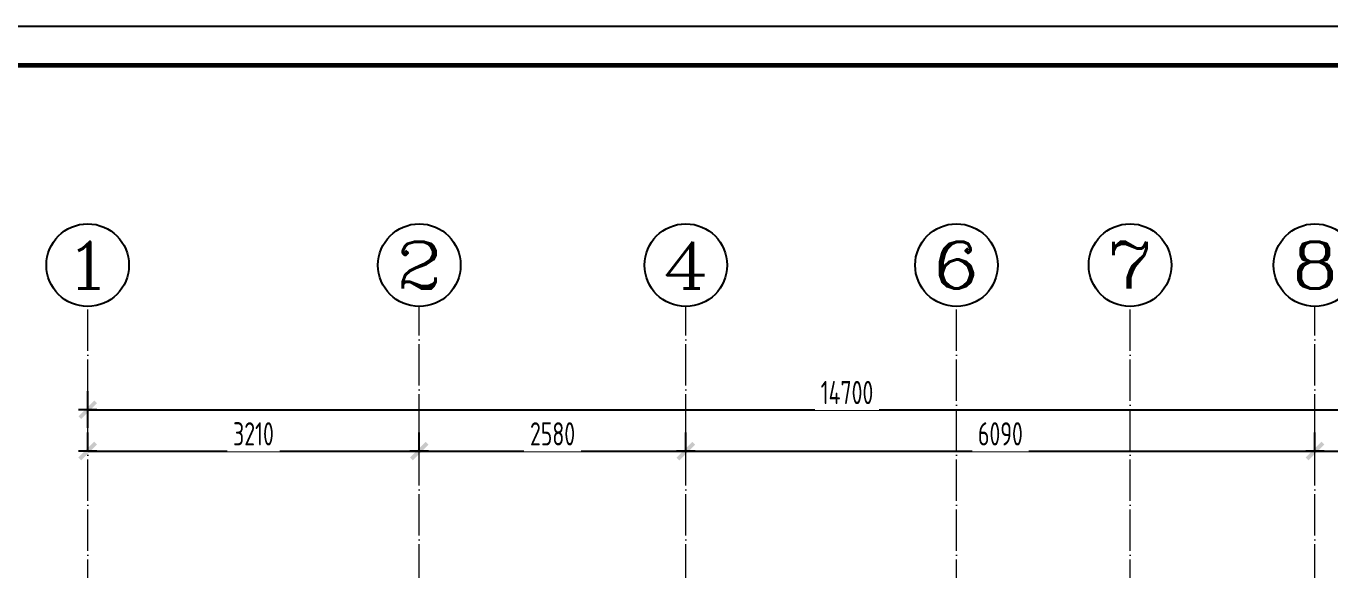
# Model space of a CAD drawing. Header units: inches. Extents: x 14 to 31798, y 9 to 22485.
# Drawn here: x 7013 to 19634, y 17221 to 22485 of the extents above; entities that cross this region are included whole.
import ezdxf
from ezdxf.enums import TextEntityAlignment as Align

# ---------------------------------------------------------------- set-up
doc = ezdxf.new("R2010")
doc.units = ezdxf.units.IN
doc.header["$MEASUREMENT"] = 0
doc.linetypes.add('DOTE', pattern=[2.42, 2, -0.2, 0.02, -0.2])
for name, color, linetype in [('15开关布置图-YJ', 2, 'Continuous'), ('AXIS', 1, 'Continuous'), ('AXIS_TEXT', 7, 'Continuous'), ('A图框', 7, 'Continuous'), ('D-ARCHI', 250, 'Continuous'), ('外标注', 50, 'Continuous')]:
    doc.layers.add(name, color=color, linetype=linetype)
doc.styles.add('_TCH_AXIS', font='COMPLEX', dxfattribs={"bigfont": 'GBCBIG'})
doc.styles.add('COMPLEX', font='COMPLEX')
doc.styles.add('HBA-DIMT', font='ARCHS.SHX', dxfattribs={"width": 0.8})
doc.dimstyles.new('HBA_40', dxfattribs={"dimscale": 50, "dimtxt": 2.5, "dimasz": 0.1, "dimexe": 2, "dimexo": 2.5, "dimgap": 0.6, "dimtad": 1, "dimdec": 0, "dimrnd": 5, "dimzin": 0, "dimtxsty": 'HBA-DIMT', "dimblk": 'HBA_DIMENSION_TICK', "dimblk1": 'HBA_DIMENSION_TICK', "dimblk2": 'HBA_DIMENSION_TICK', "dimcen": 0.125, "dimclrd": 44, "dimclre": 44, "dimclrt": 2, "dimadec": 0, "dimazin": 0, "dimtfac": 1, "dimtdec": 0, "dimtix": 1, "dimtmove": 1, "dimatfit": 3, "dimldrblk": 'HBA_Leader_Dot', "dimfxl": 0, "dimtvp": 1, "dimtfill": 1, "dimtolj": 1, "dimtzin": 0, "dimarcsym": 0})

# ---------------------------------------------------------------- blocks, each defined once
blk = doc.blocks.new('HBA_DIMENSION_TICK')
at = {"color": 0, "linetype": 'ByBlock'}
for p, q in [((-10, 0), (0, 0)), ((0, 0), (10, 0))]:
    blk.add_line(p, q, dxfattribs=at)
at = {"color": 50, "linetype": 'ByBlock'}
blk.add_solid([(-10, -7), (-7, -10), (7, 10), (10, 7)], dxfattribs=at)
blk = doc.blocks.new('*D81')
at = {"layer": 'Defpoints', "color": 0, "transparency": 16777216}
for p in [(10819, 18371), (7609, 18147), (10819, 18147)]:
    blk.add_point(p, dxfattribs=at)
at = {"layer": '外标注', "color": 44, "lineweight": -2, "transparency": 16777216}
for p, q in [((7609, 18371), (7609, 18551)), ((10819, 18371), (10819, 18551)), ((7618, 18371), (10810, 18371))]:
    blk.add_line(p, q, dxfattribs=at)
at = {"layer": '外标注', "color": 44, "lineweight": -2, "transparency": 16777216, "xscale": 9, "yscale": 9, "zscale": 9, "rotation": 180}
blk.add_blockref('HBA_DIMENSION_TICK', (7609, 18371), dxfattribs=at)
at = {"layer": '外标注', "color": 44, "lineweight": -2, "transparency": 16777216, "xscale": 9, "yscale": 9, "zscale": 9}
blk.add_blockref('HBA_DIMENSION_TICK', (10819, 18371), dxfattribs=at)
at = {"layer": '外标注', "color": 2, "transparency": 16777216, "insert": (9214, 18538), "char_height": 225, "attachment_point": 5, "style": 'HBA-DIMT', "bg_fill": 3, "box_fill_scale": 1.25, "bg_fill_color": 256, "bg_fill_true_color": 13158600, "bg_fill_transparency": 0}
blk.add_mtext('\\A1;3210', dxfattribs=at)
blk = doc.blocks.new('HBA_Leader_Dot')
at = {"color": 0, "linetype": 'ByBlock'}
blk.add_line((-5, 0), (-10, 0), dxfattribs=at)
at = {"color": 0, "linetype": 'ByBlock', "const_width": 5}
blk.add_lwpolyline([(-2.5, 0, 1), (2.5, 0, 1)], format="xyb", close=True, dxfattribs=at)
blk = doc.blocks.new('*D82')
at = {"layer": 'Defpoints', "color": 0, "transparency": 16777216}
for p in [(13399, 18371), (10819, 18147), (13399, 18147)]:
    blk.add_point(p, dxfattribs=at)
at = {"layer": '外标注', "color": 44, "lineweight": -2, "transparency": 16777216}
for p, q in [((10819, 18371), (10819, 18551)), ((13399, 18371), (13399, 18551)), ((10828, 18371), (13390, 18371))]:
    blk.add_line(p, q, dxfattribs=at)
at = {"layer": '外标注', "color": 44, "lineweight": -2, "transparency": 16777216, "xscale": 9, "yscale": 9, "zscale": 9, "rotation": 180}
blk.add_blockref('HBA_DIMENSION_TICK', (10819, 18371), dxfattribs=at)
at = {"layer": '外标注', "color": 44, "lineweight": -2, "transparency": 16777216, "xscale": 9, "yscale": 9, "zscale": 9}
blk.add_blockref('HBA_DIMENSION_TICK', (13399, 18371), dxfattribs=at)
at = {"layer": '外标注', "color": 2, "transparency": 16777216, "insert": (12109, 18538), "char_height": 225, "attachment_point": 5, "style": 'HBA-DIMT', "bg_fill": 3, "box_fill_scale": 1.25, "bg_fill_color": 256, "bg_fill_true_color": 13158600, "bg_fill_transparency": 0}
blk.add_mtext('\\A1;2580', dxfattribs=at)
blk = doc.blocks.new('*D83')
at = {"layer": 'Defpoints', "color": 0, "transparency": 16777216}
for p in [(19489, 18371), (13399, 18147), (19489, 18147)]:
    blk.add_point(p, dxfattribs=at)
at = {"layer": '外标注', "color": 44, "lineweight": -2, "transparency": 16777216}
for p, q in [((13399, 18371), (13399, 18551)), ((19489, 18371), (19489, 18551)), ((13408, 18371), (19480, 18371))]:
    blk.add_line(p, q, dxfattribs=at)
at = {"layer": '外标注', "color": 44, "lineweight": -2, "transparency": 16777216, "xscale": 9, "yscale": 9, "zscale": 9, "rotation": 180}
blk.add_blockref('HBA_DIMENSION_TICK', (13399, 18371), dxfattribs=at)
at = {"layer": '外标注', "color": 44, "lineweight": -2, "transparency": 16777216, "xscale": 9, "yscale": 9, "zscale": 9}
blk.add_blockref('HBA_DIMENSION_TICK', (19489, 18371), dxfattribs=at)
at = {"layer": '外标注', "color": 2, "transparency": 16777216, "insert": (16444, 18538), "char_height": 225, "attachment_point": 5, "style": 'HBA-DIMT', "bg_fill": 3, "box_fill_scale": 1.25, "bg_fill_color": 256, "bg_fill_true_color": 13158600, "bg_fill_transparency": 0}
blk.add_mtext('\\A1;6090', dxfattribs=at)
blk = doc.blocks.new('*D84')
at = {"layer": 'Defpoints', "color": 0, "transparency": 16777216}
for p in [(22309, 18371), (19489, 18147), (22309, 18147)]:
    blk.add_point(p, dxfattribs=at)
at = {"layer": '外标注', "color": 44, "lineweight": -2, "transparency": 16777216}
for p, q in [((19489, 18371), (19489, 18551)), ((22309, 18371), (22309, 18551)), ((19498, 18371), (22300, 18371))]:
    blk.add_line(p, q, dxfattribs=at)
at = {"layer": '外标注', "color": 44, "lineweight": -2, "transparency": 16777216, "xscale": 9, "yscale": 9, "zscale": 9, "rotation": 180}
blk.add_blockref('HBA_DIMENSION_TICK', (19489, 18371), dxfattribs=at)
at = {"layer": '外标注', "color": 44, "lineweight": -2, "transparency": 16777216, "xscale": 9, "yscale": 9, "zscale": 9}
blk.add_blockref('HBA_DIMENSION_TICK', (22309, 18371), dxfattribs=at)
at = {"layer": '外标注', "color": 2, "transparency": 16777216, "insert": (20899, 18538), "char_height": 225, "attachment_point": 5, "style": 'HBA-DIMT', "bg_fill": 3, "box_fill_scale": 1.25, "bg_fill_color": 256, "bg_fill_true_color": 13158600, "bg_fill_transparency": 0}
blk.add_mtext('\\A1;2820', dxfattribs=at)
blk = doc.blocks.new('*D85')
at = {"layer": 'Defpoints', "color": 0, "transparency": 16777216}
for p in [(22309, 18771), (7609, 18371), (22309, 18371)]:
    blk.add_point(p, dxfattribs=at)
at = {"layer": '外标注', "color": 44, "lineweight": -2, "transparency": 16777216}
for p, q in [((7609, 18596), (7609, 18951)), ((22309, 18596), (22309, 18951)), ((7618, 18771), (22300, 18771))]:
    blk.add_line(p, q, dxfattribs=at)
at = {"layer": '外标注', "color": 44, "lineweight": -2, "transparency": 16777216, "xscale": 9, "yscale": 9, "zscale": 9, "rotation": 180}
blk.add_blockref('HBA_DIMENSION_TICK', (7609, 18771), dxfattribs=at)
at = {"layer": '外标注', "color": 44, "lineweight": -2, "transparency": 16777216, "xscale": 9, "yscale": 9, "zscale": 9}
blk.add_blockref('HBA_DIMENSION_TICK', (22309, 18771), dxfattribs=at)
at = {"layer": '外标注', "color": 2, "transparency": 16777216, "insert": (14959, 18938), "char_height": 225, "attachment_point": 5, "style": 'HBA-DIMT', "bg_fill": 3, "box_fill_scale": 1.25, "bg_fill_color": 256, "bg_fill_true_color": 13158600, "bg_fill_transparency": 0}
blk.add_mtext('\\A1;14700', dxfattribs=at)
blk = doc.blocks.new('_AXISO')
blk.add_circle((0, 0), 0.5)
at = {"layer": 'AXIS_TEXT', "style": 'COMPLEX', "width": 1.041667}
blk.add_attdef('A', text='', height=0.56, dxfattribs=at).set_placement((-0.25, -0.28), (0.25, -0.28), align=Align.FIT)
blk = doc.blocks.new('gegeg')
at = {"layer": 'A图框'}
blk.add_lwpolyline([(162587, -39218), (162587, -60008), (133187, -60008), (133187, -39218)], close=True, dxfattribs=at)
at = {"layer": 'A图框', "const_width": 42}
blk.add_lwpolyline([(133537, -40125), (133537, -39568), (162237, -39568), (162237, -57908)], dxfattribs=at)

msp = doc.modelspace()

# ---------------------------------------------------------------- block references
at = {"layer": 'AXIS'}
ref = msp.add_blockref('_AXISO', (7609, 20171.1), dxfattribs=dict(at, xscale=800, yscale=800, zscale=800))
ref.add_attrib('A', '1', dxfattribs={"layer": 'AXIS_TEXT', "height": 452.5, "style": '_TCH_AXIS', "width": 2.333333}).set_placement((7382.7, 19944.9), (7835.2, 19944.9), align=Align.FIT)
ref = msp.add_blockref('_AXISO', (10819, 20171.1), dxfattribs=dict(at, xscale=800, yscale=800, zscale=800))
ref.add_attrib('A', '2', dxfattribs={"layer": 'AXIS_TEXT', "height": 452.5, "style": '_TCH_AXIS', "width": 1.5}).set_placement((10592.7, 19944.9), (11045.2, 19944.9), align=Align.FIT)
ref = msp.add_blockref('_AXISO', (13399, 20171.1), dxfattribs=dict(at, xscale=800, yscale=800, zscale=800))
ref.add_attrib('A', '4', dxfattribs={"layer": 'AXIS_TEXT', "height": 452.5, "style": '_TCH_AXIS', "width": 1.3125}).set_placement((13172.7, 19944.9), (13625.2, 19944.9), align=Align.FIT)
ref = msp.add_blockref('_AXISO', (16018.7, 20171.1), dxfattribs=dict(at, xscale=800, yscale=800, zscale=800))
ref.add_attrib('A', '6', dxfattribs={"layer": 'AXIS_TEXT', "height": 452.5, "style": '_TCH_AXIS', "width": 1.5}).set_placement((15792.4, 19944.9), (16244.9, 19944.9), align=Align.FIT)
ref = msp.add_blockref('_AXISO', (17698.7, 20171.1), dxfattribs=dict(at, xscale=800, yscale=800, zscale=800))
ref.add_attrib('A', '7', dxfattribs={"layer": 'AXIS_TEXT', "height": 452.5, "style": '_TCH_AXIS', "width": 1.5}).set_placement((17472.4, 19944.9), (17924.9, 19944.9), align=Align.FIT)
ref = msp.add_blockref('_AXISO', (19489, 20171.1), dxfattribs=dict(at, xscale=800, yscale=800, zscale=800))
ref.add_attrib('A', '8', dxfattribs={"layer": 'AXIS_TEXT', "height": 452.5, "style": '_TCH_AXIS', "width": 1.5}).set_placement((19262.7, 19944.9), (19715.2, 19944.9), align=Align.FIT)

# ---------------------------------------------------------------- dimensions: what is measured, and where the dimension line sits
at = {"layer": '外标注'}
dim = msp.add_linear_dim(base=(10819, 18371.1), p1=(7609, 18146.6), p2=(10819, 18146.6), dimstyle='HBA_40', override={"dimscale": 90, "dimfxl": 200, "dimfxlon": 1}, dxfattribs=at)
dim.commit()
dim.dimension.update_dxf_attribs({"geometry": '*D81', "text_midpoint": (9214, 18537.6)})

# ---------------------------------------------------------------- next in the draw order: dimensions: what is measured, and where the dimension line sits
dim = msp.add_linear_dim(base=(13399, 18371.1), p1=(10819, 18146.6), p2=(13399, 18146.6), dimstyle='HBA_40', override={"dimscale": 90, "dimfxl": 200, "dimfxlon": 1}, dxfattribs=at)
dim.commit()
dim.dimension.update_dxf_attribs({"geometry": '*D82', "text_midpoint": (12109, 18537.6)})

# ---------------------------------------------------------------- next in the draw order: dimensions: what is measured, and where the dimension line sits
dim = msp.add_linear_dim(base=(19489, 18371.1), p1=(13399, 18146.6), p2=(19489, 18146.6), dimstyle='HBA_40', override={"dimscale": 90, "dimfxl": 200, "dimfxlon": 1}, dxfattribs=at)
dim.commit()
dim.dimension.update_dxf_attribs({"geometry": '*D83', "text_midpoint": (16444, 18537.6)})

# ---------------------------------------------------------------- next in the draw order: dimensions: what is measured, and where the dimension line sits
dim = msp.add_linear_dim(base=(22309, 18371.1), p1=(19489, 18146.6), p2=(22309, 18146.6), dimstyle='HBA_40', override={"dimscale": 90, "dimfxl": 200, "dimfxlon": 1}, dxfattribs=at)
dim.commit()
dim.dimension.update_dxf_attribs({"geometry": '*D84', "text_midpoint": (20899, 18537.6)})

# ---------------------------------------------------------------- next in the draw order: dimensions: what is measured, and where the dimension line sits
dim = msp.add_linear_dim(base=(22309, 18771.1), p1=(7609, 18371.1), p2=(22309, 18371.1), dimstyle='HBA_40', override={"dimscale": 90, "dimfxl": 200, "dimfxlon": 1}, dxfattribs=at)
dim.commit()
dim.dimension.update_dxf_attribs({"geometry": '*D85', "text_midpoint": (14959, 18937.6)})

# ---------------------------------------------------------------- next in the draw order: linework, layer by layer
at = {"layer": 'D-ARCHI', "color": 251, "linetype": 'DOTE', "lineweight": 5, "ltscale": 200}
for p, q in [((7609, 4822.6), (7609, 19771.1)), ((10819, 12230.9), (10819, 19771.1)), ((13399, 12230.9), (13399, 19771.1)), ((16018.7, 4822.6), (16018.7, 19771.1)), ((17698.7, 4822.6), (17698.7, 19771.1)), ((19489, 12230.9), (19489, 19771.1))]:
    msp.add_line(p, q, dxfattribs=at)

# ---------------------------------------------------------------- next in the draw order: block references
at = {"layer": '15开关布置图-YJ', "color": 2, "xscale": 1.081091401797356, "yscale": 1.081091401797356, "zscale": 1.081091401797356}
msp.add_blockref('gegeg', (-143974, 64883.1), dxfattribs=at)

doc.saveas('drawing.dxf')
